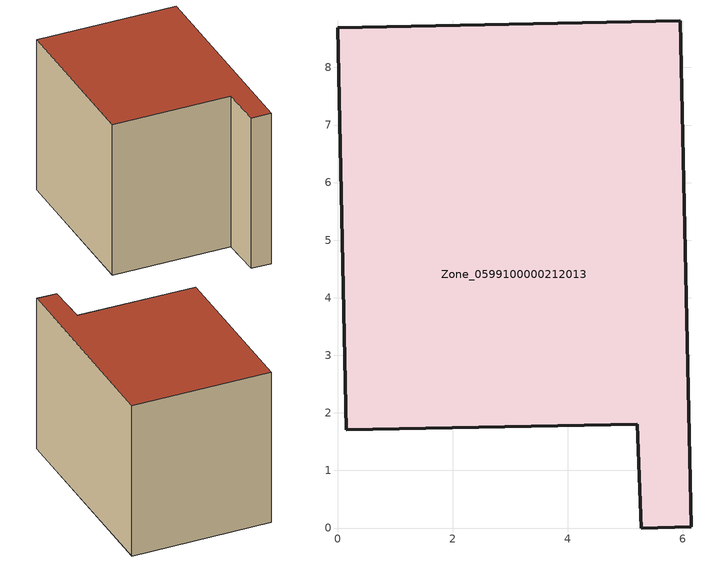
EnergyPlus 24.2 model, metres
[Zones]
Zone_0599100000212013
 floor ground (C_G): 0,8.69 5.95,8.81 6.14,0.02 5.27,0 5.21,1.8 0.15,1.71 z0
 wall outside (C_F): 5.95,8.81 0,8.69 0.15,1.71 5.21,1.8 5.27,0 6.14,0.02 5.95,8.81 z0:6.83
 roof outside (C_R): 6.14,0.02 5.95,8.81 0,8.69 0.15,1.71 5.21,1.8 5.27,0 z6.83
[BUILDING]
Pand.0599100000212013: North Axis=0; Terrain=City; Loads Convergence Tolerance Value=0.04; Temperature Convergence Tolerance Value=0.4; Solar Distribution=FullExterior; Maximum Number of Warmup Days=25; Minimum Number of Warmup Days=1
[Site:Location]
Rotterdam.The.Hague.AP_ZH_NLD Design_Conditions: Latitude=51.96; Longitude=4.45; Time Zone=1; Elevation=-4.5
[SITE:GROUNDTEMPERATURE:BUILDINGSURFACE]
18, 18, 18, 18, 18, 18, 18, 18, 18, 18, 18, 18
[MATERIAL] Thermal Absorptance=0.9; Solar Absorptance=0.7; Visible Absorptance=0.7
Name | Roughness | Thickness | Conductivity | Density | Specific Heat
G.TI.1946 | MediumSmooth | 0.15 | 1 | 540 | 1210
F.TI.1946 | Rough | 0.3 | 0.857143 | 1920 | 840
R.TI.1946 | MediumRough | 0.2 | 0.1 | 1500 | 1000
[CONSTRUCTION]
C_G: G.TI.1946
C_F: F.TI.1946
C_R: R.TI.1946
[ZONE]
Zone_0599100000212013: Type=1; Multiplier=1; Ceiling Height=Autocalculate; Volume=Autocalculate; Floor Area=autocalculate; Part of Total Floor Area=Yes
[ZONEINFILTRATION:DESIGNFLOWRATE]
Infil_Zone_0599100000212013: Zone or ZoneList or Space or SpaceList=Zone_0599100000212013; Schedule=AlwaysOn; Design Flow Rate Calculation Method=Flow/Area; Flow Rate per Floor Area=0.003; Constant Term Coefficient=1; Temperature Term Coefficient=0; Velocity Term Coefficient=0; Velocity Squared Term Coefficient=0
[HVACTEMPLATE:ZONE:IDEALLOADSAIRSYSTEM]
Zone_0599100000212013: Maximum Heating Supply Air Temperature=50; Minimum Cooling Supply Air Temperature=13; Maximum Heating Supply Air Humidity Ratio=0.0156; Minimum Cooling Supply Air Humidity Ratio=0.0077; Heating Limit=NoLimit; Cooling Limit=NoLimit; Dehumidification Control Type=ConstantSensibleHeatRatio; Cooling Sensible Heat Ratio=0.7; Dehumidification Setpoint=60; Humidification Control Type=None; Humidification Setpoint=30; Outdoor Air Method=None; Outdoor Air Flow Rate per Person=0.00944; Outdoor Air Flow Rate per Zone Floor Area=0; Outdoor Air Flow Rate per Zone=0; Demand Controlled Ventilation Type=None; Outdoor Air Economizer Type=NoEconomizer; Heat Recovery Type=None; Sensible Heat Recovery Effectiveness=0.7; Latent Heat Recovery Effectiveness=0.65
[ZONECONTROL:THERMOSTAT]
ThermostatControl_Zone_0599100000212013: Zone or ZoneList=Zone_0599100000212013; Control Type Schedule=DualSetpointControlType; Control 1=Thermostat_Zone_0599100000212013; Temperature Difference Between Cutout And Setpoint=0
[THERMOSTATSETPOINT:DUALSETPOINT]
Thermostat_Zone_0599100000212013: Heating Setpoint Temperature Schedule=HeatingSetpoint_Zone_0599100000212013; Cooling Setpoint Temperature Schedule=CoolingSetpoint_Zone_0599100000212013
[SCHEDULE:COMPACT]
HeatingSetpoint_Zone_0599100000212013: Through: 12/31, For: AllDays, Until: 24:00, 21
CoolingSetpoint_Zone_0599100000212013: Through: 12/31, For: AllDays, Until: 24:00, 24
DualSetpointControlType: Through: 12/31, For: AllDays, Until: 24:00, 4
AlwaysOn: Through: 12/31, For: AllDays, Until: 24:00, 1
